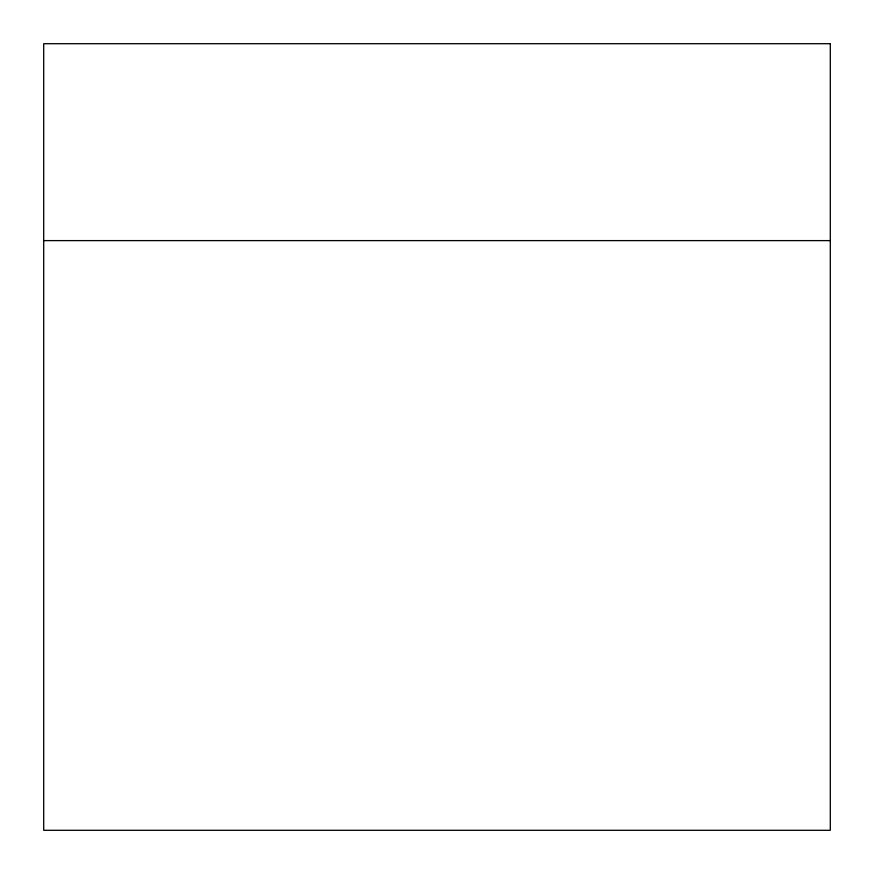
<?xml version="1.0" encoding="UTF-8"?>
<svg xmlns="http://www.w3.org/2000/svg" width="874" height="874" viewBox="0 0 874 874"><rect width="100%" height="100%" fill="white"/><g stroke="black" fill="none" stroke-linecap="round" stroke-linejoin="round"><path stroke-width="1.31" d="M43.7 240.612L830.3 240.612M830.3 43.7L43.7 43.7L43.7 830.3L830.3 830.3L830.3 43.7"/></g></svg>
